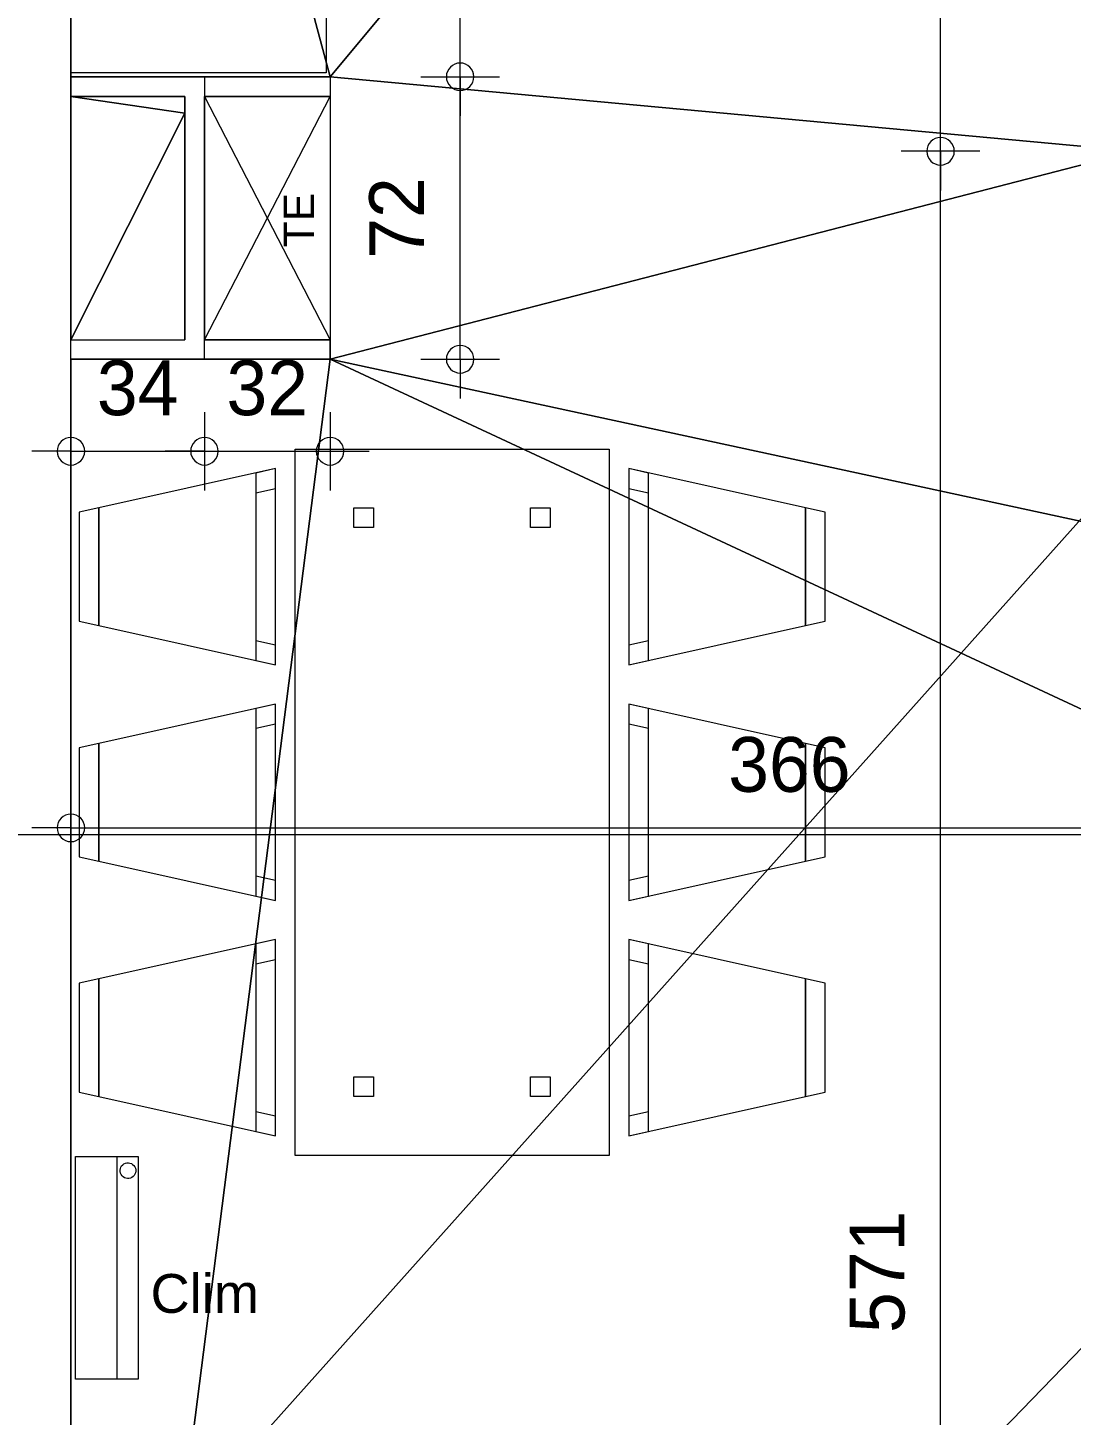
# Model space of a CAD drawing. Header units: metres. Extents: x 1.8 to 61.8, y -53.3 to -11.3.
# Drawn here: x 13.212 to 15.87, y -22.846 to -19.31 of the extents above; entities that cross this region are included whole.
import ezdxf
from ezdxf.enums import TextEntityAlignment as Align
from ezdxf.lldxf.tags import DXFTag

# ---------------------------------------------------------------- set-up
doc = ezdxf.new("R2010")
doc.units = ezdxf.units.M
doc.header["$MEASUREMENT"] = 0
for name, color, linetype in [('Calque commun', 7, 'Continuous'), ('Cotations', 7, 'Continuous'), ('Textes', 7, 'Continuous')]:
    doc.layers.add(name, color=color, linetype=linetype)
doc.styles.add('Arial14', font='arial.ttf', dxfattribs={"height": 0.098961})
doc.styles.add('Arial15', font='arial.ttf', dxfattribs={"height": 0.077313})
doc.styles.add('Century Gothic18', font='GOTHIC.TTF', dxfattribs={"height": 0.139636})
tags = doc.linetypes.add('DASHDOT2', pattern=[0.5, 0.25, -0.125, 0, -0.125]).pattern_tags.tags
tags[10:11] = [DXFTag(74, 4), DXFTag(75, 0), DXFTag(340, '0'), DXFTag(46, 1.0), DXFTag(50, 0.0), DXFTag(44, 0.0), DXFTag(45, 0.0)]
tags[8:9] = [DXFTag(74, 4), DXFTag(75, 0), DXFTag(340, '0'), DXFTag(46, 1.0), DXFTag(50, 0.0), DXFTag(44, 0.0), DXFTag(45, 0.0)]
tags[6:7] = [DXFTag(74, 4), DXFTag(75, 0), DXFTag(340, '0'), DXFTag(46, 1.0), DXFTag(50, 0.0), DXFTag(44, 0.0), DXFTag(45, 0.0)]
tags[4:5] = [DXFTag(74, 4), DXFTag(75, 0), DXFTag(340, '0'), DXFTag(46, 1.0), DXFTag(50, 0.0), DXFTag(44, 0.0), DXFTag(45, 0.0)]
tags = doc.linetypes.add('DOT2', pattern=[0.125, 0, -0.125]).pattern_tags.tags
tags[6:7] = [DXFTag(74, 4), DXFTag(75, 0), DXFTag(340, '0'), DXFTag(46, 1.0), DXFTag(50, 0.0), DXFTag(44, 0.0), DXFTag(45, 0.0)]
tags[4:5] = [DXFTag(74, 4), DXFTag(75, 0), DXFTag(340, '0'), DXFTag(46, 1.0), DXFTag(50, 0.0), DXFTag(44, 0.0), DXFTag(45, 0.0)]
tags = doc.linetypes.add('HIDDEN', pattern=[0.375, 0.25, -0.125]).pattern_tags.tags
tags[6:7] = [DXFTag(74, 4), DXFTag(75, 0), DXFTag(340, '0'), DXFTag(46, 1.0), DXFTag(50, 0.0), DXFTag(44, 0.0), DXFTag(45, 0.0)]
tags[4:5] = [DXFTag(74, 4), DXFTag(75, 0), DXFTag(340, '0'), DXFTag(46, 1.0), DXFTag(50, 0.0), DXFTag(44, 0.0), DXFTag(45, 0.0)]
tags = doc.linetypes.add('HIDDEN2', pattern=[0.1875, 0.125, -0.0625]).pattern_tags.tags
tags[6:7] = [DXFTag(74, 4), DXFTag(75, 0), DXFTag(340, '0'), DXFTag(46, 1.0), DXFTag(50, 0.0), DXFTag(44, 0.0), DXFTag(45, 0.0)]
tags[4:5] = [DXFTag(74, 4), DXFTag(75, 0), DXFTag(340, '0'), DXFTag(46, 1.0), DXFTag(50, 0.0), DXFTag(44, 0.0), DXFTag(45, 0.0)]

# ---------------------------------------------------------------- blocks, each defined once
blk = doc.blocks.new('Block51939')
at = {"layer": 'Calque commun', "color": 7, "linetype": 'Continuous', "lineweight": 9}
blk.add_line((13.3216, -25.3152), (13.3216, -16.9552), dxfattribs=at)
blk = doc.blocks.new('tbl&6c2')
at = {"layer": 'Calque commun', "color": 0, "linetype": 'ByBlock', "lineweight": -2}
for p, q in [((0.15, 1.3), (0.1611, 1.35)), ((0.15, 1.3), (0.1611, 1.35)), ((0.1611, 1.35), (0.4389, 1.35)), ((0.1611, 1.35), (0.4389, 1.35)), ((0.1611, 1.35), (0.1611, 1.35)), ((0.1611, 1.35), (0.1611, 1.35)), ((0.4389, 1.35), (0.45, 1.3)), ((0.4389, 1.35), (0.45, 1.3)), ((0.4389, 1.35), (0.4389, 1.35)), ((0.4389, 1.35), (0.4389, 1.35)), ((0.75, 1.3), (0.7611, 1.35)), ((0.75, 1.3), (0.7611, 1.35)), ((0.7611, 1.35), (1.0389, 1.35)), ((0.7611, 1.35), (1.0389, 1.35)), ((0.7611, 1.35), (0.7611, 1.35)), ((0.7611, 1.35), (0.7611, 1.35)), ((1.0389, 1.35), (1.05, 1.3)), ((1.0389, 1.35), (1.05, 1.3)), ((1.0389, 1.35), (1.0389, 1.35)), ((1.0389, 1.35), (1.0389, 1.35)), ((1.35, 1.3), (1.3611, 1.35)), ((1.35, 1.3), (1.3611, 1.35)), ((1.3611, 1.35), (1.6389, 1.35)), ((1.3611, 1.35), (1.6389, 1.35)), ((1.3611, 1.35), (1.3611, 1.35)), ((1.3611, 1.35), (1.3611, 1.35)), ((1.6389, 1.35), (1.65, 1.3)), ((1.6389, 1.35), (1.65, 1.3)), ((1.6389, 1.35), (1.6389, 1.35)), ((1.6389, 1.35), (1.6389, 1.35)), ((0.05, 0.85), (0.15, 1.3)), ((0.05, 0.85), (0.15, 1.3)), ((0.15, 1.3), (0.45, 1.3)), ((0.15, 1.3), (0.45, 1.3)), ((0.15, 1.3), (0.15, 1.3)), ((0.15, 1.3), (0.15, 1.3)), ((0.45, 1.3), (0.15, 1.3)), ((0.45, 1.3), (0.15, 1.3)), ((0.15, 1.3), (0.15, 1.3)), ((0.15, 1.3), (0.15, 1.3)), ((0.45, 1.3), (0.55, 0.85)), ((0.45, 1.3), (0.55, 0.85)), ((0.45, 1.3), (0.45, 1.3)), ((0.45, 1.3), (0.45, 1.3)), ((0.45, 1.3), (0.45, 1.3)), ((0.45, 1.3), (0.45, 1.3)), ((0.65, 0.85), (0.75, 1.3)), ((0.65, 0.85), (0.75, 1.3)), ((0.75, 1.3), (1.05, 1.3)), ((0.75, 1.3), (1.05, 1.3)), ((0.75, 1.3), (0.75, 1.3)), ((0.75, 1.3), (0.75, 1.3)), ((1.05, 1.3), (0.75, 1.3)), ((1.05, 1.3), (0.75, 1.3)), ((0.75, 1.3), (0.75, 1.3)), ((0.75, 1.3), (0.75, 1.3)), ((1.05, 1.3), (1.15, 0.85)), ((1.05, 1.3), (1.15, 0.85)), ((1.05, 1.3), (1.05, 1.3)), ((1.05, 1.3), (1.05, 1.3)), ((1.05, 1.3), (1.05, 1.3)), ((1.05, 1.3), (1.05, 1.3)), ((1.25, 0.85), (1.35, 1.3)), ((1.25, 0.85), (1.35, 1.3)), ((1.35, 1.3), (1.65, 1.3)), ((1.35, 1.3), (1.65, 1.3)), ((1.35, 1.3), (1.35, 1.3)), ((1.35, 1.3), (1.35, 1.3)), ((1.65, 1.3), (1.35, 1.3)), ((1.65, 1.3), (1.35, 1.3)), ((1.35, 1.3), (1.35, 1.3)), ((1.35, 1.3), (1.35, 1.3)), ((1.65, 1.3), (1.75, 0.85)), ((1.65, 1.3), (1.75, 0.85)), ((1.65, 1.3), (1.65, 1.3)), ((1.65, 1.3), (1.65, 1.3)), ((1.65, 1.3), (1.65, 1.3)), ((1.65, 1.3), (1.65, 1.3)), ((0.05, 0.85), (0.0611, 0.9)), ((0.05, 0.85), (0.0611, 0.9)), ((0.0611, 0.9), (0.5389, 0.9)), ((0.0611, 0.9), (0.5389, 0.9)), ((0.0611, 0.9), (0.0611, 0.9)), ((0.0611, 0.9), (0.0611, 0.9)), ((0.1012, 0.85), (0.1123, 0.9)), ((0.1012, 0.85), (0.1123, 0.9)), ((0.1123, 0.9), (0.4877, 0.9)), ((0.1123, 0.9), (0.4877, 0.9)), ((0.1123, 0.9), (0.1123, 0.9)), ((0.1123, 0.9), (0.1123, 0.9)), ((0.4877, 0.9), (0.4988, 0.85)), ((0.4877, 0.9), (0.4988, 0.85)), ((0.4877, 0.9), (0.4877, 0.9)), ((0.4877, 0.9), (0.4877, 0.9)), ((0.5389, 0.9), (0.55, 0.85)), ((0.5389, 0.9), (0.55, 0.85)), ((0.5389, 0.9), (0.5389, 0.9)), ((0.5389, 0.9), (0.5389, 0.9)), ((0.65, 0.85), (0.6611, 0.9)), ((0.65, 0.85), (0.6611, 0.9)), ((0.6611, 0.9), (1.1389, 0.9)), ((0.6611, 0.9), (1.1389, 0.9)), ((0.6611, 0.9), (0.6611, 0.9)), ((0.6611, 0.9), (0.6611, 0.9)), ((0.7012, 0.85), (0.7123, 0.9)), ((0.7012, 0.85), (0.7123, 0.9)), ((0.7123, 0.9), (1.0877, 0.9)), ((0.7123, 0.9), (1.0877, 0.9)), ((0.7123, 0.9), (0.7123, 0.9)), ((0.7123, 0.9), (0.7123, 0.9)), ((1.0877, 0.9), (1.0988, 0.85)), ((1.0877, 0.9), (1.0988, 0.85)), ((1.0877, 0.9), (1.0877, 0.9)), ((1.0877, 0.9), (1.0877, 0.9)), ((1.1389, 0.9), (1.15, 0.85)), ((1.1389, 0.9), (1.15, 0.85)), ((1.1389, 0.9), (1.1389, 0.9)), ((1.1389, 0.9), (1.1389, 0.9)), ((1.25, 0.85), (1.2611, 0.9)), ((1.25, 0.85), (1.2611, 0.9)), ((1.2611, 0.9), (1.7389, 0.9)), ((1.2611, 0.9), (1.7389, 0.9)), ((1.2611, 0.9), (1.2611, 0.9)), ((1.2611, 0.9), (1.2611, 0.9)), ((1.3012, 0.85), (1.3123, 0.9)), ((1.3012, 0.85), (1.3123, 0.9)), ((1.3123, 0.9), (1.6877, 0.9)), ((1.3123, 0.9), (1.6877, 0.9)), ((1.3123, 0.9), (1.3123, 0.9)), ((1.3123, 0.9), (1.3123, 0.9)), ((1.6877, 0.9), (1.6988, 0.85)), ((1.6877, 0.9), (1.6988, 0.85)), ((1.6877, 0.9), (1.6877, 0.9)), ((1.6877, 0.9), (1.6877, 0.9)), ((1.7389, 0.9), (1.75, 0.85)), ((1.7389, 0.9), (1.75, 0.85)), ((1.7389, 0.9), (1.7389, 0.9)), ((1.7389, 0.9), (1.7389, 0.9)), ((0.55, 0.85), (0.05, 0.85)), ((0.55, 0.85), (0.05, 0.85)), ((0.05, 0.85), (0.05, 0.85)), ((0.05, 0.85), (0.05, 0.85)), ((0.55, 0.85), (0.05, 0.85)), ((0.55, 0.85), (0.05, 0.85)), ((0.05, 0.85), (0.05, 0.85)), ((0.05, 0.85), (0.05, 0.85)), ((0.4988, 0.85), (0.1012, 0.85)), ((0.4988, 0.85), (0.1012, 0.85)), ((0.1012, 0.85), (0.1012, 0.85)), ((0.1012, 0.85), (0.1012, 0.85)), ((0.4988, 0.85), (0.4988, 0.85)), ((0.4988, 0.85), (0.4988, 0.85)), ((0.55, 0.85), (0.55, 0.85)), ((0.55, 0.85), (0.55, 0.85)), ((0.55, 0.85), (0.55, 0.85)), ((0.55, 0.85), (0.55, 0.85)), ((1.15, 0.85), (0.65, 0.85)), ((1.15, 0.85), (0.65, 0.85)), ((0.65, 0.85), (0.65, 0.85)), ((0.65, 0.85), (0.65, 0.85)), ((1.15, 0.85), (0.65, 0.85)), ((1.15, 0.85), (0.65, 0.85)), ((0.65, 0.85), (0.65, 0.85)), ((0.65, 0.85), (0.65, 0.85)), ((1.0988, 0.85), (0.7012, 0.85)), ((1.0988, 0.85), (0.7012, 0.85)), ((0.7012, 0.85), (0.7012, 0.85)), ((0.7012, 0.85), (0.7012, 0.85)), ((1.0988, 0.85), (1.0988, 0.85)), ((1.0988, 0.85), (1.0988, 0.85)), ((1.15, 0.85), (1.15, 0.85)), ((1.15, 0.85), (1.15, 0.85)), ((1.15, 0.85), (1.15, 0.85)), ((1.15, 0.85), (1.15, 0.85)), ((1.75, 0.85), (1.25, 0.85)), ((1.75, 0.85), (1.25, 0.85)), ((1.25, 0.85), (1.25, 0.85)), ((1.25, 0.85), (1.25, 0.85)), ((1.75, 0.85), (1.25, 0.85)), ((1.75, 0.85), (1.25, 0.85)), ((1.25, 0.85), (1.25, 0.85)), ((1.25, 0.85), (1.25, 0.85)), ((1.6988, 0.85), (1.3012, 0.85)), ((1.6988, 0.85), (1.3012, 0.85)), ((1.3012, 0.85), (1.3012, 0.85)), ((1.3012, 0.85), (1.3012, 0.85)), ((1.6988, 0.85), (1.6988, 0.85)), ((1.6988, 0.85), (1.6988, 0.85)), ((1.75, 0.85), (1.75, 0.85)), ((1.75, 0.85), (1.75, 0.85)), ((1.75, 0.85), (1.75, 0.85)), ((1.75, 0.85), (1.75, 0.85)), ((1.8, 0.8), (0, 0.8)), ((0, 0.8), (0, 0)), ((1.8, 0.8), (0, 0.8)), ((0, 0.8), (0, 0)), ((0, 0.8), (0, 0.8)), ((0, 0.8), (0, 0.8)), ((1.8, 0), (1.8, 0.8)), ((1.8, 0), (1.8, 0.8)), ((1.8, 0.8), (1.8, 0.8)), ((1.8, 0.8), (1.8, 0.8)), ((0.2, 0.65), (0.15, 0.65)), ((0.15, 0.65), (0.15, 0.6)), ((0.2, 0.65), (0.15, 0.65)), ((0.15, 0.65), (0.15, 0.6)), ((0.15, 0.65), (0.15, 0.65)), ((0.15, 0.65), (0.15, 0.65)), ((0.2, 0.6), (0.2, 0.65)), ((0.2, 0.6), (0.2, 0.65)), ((0.2, 0.65), (0.2, 0.65)), ((0.2, 0.65), (0.2, 0.65)), ((1.65, 0.65), (1.6, 0.65)), ((1.6, 0.65), (1.6, 0.6)), ((1.65, 0.65), (1.6, 0.65)), ((1.6, 0.65), (1.6, 0.6)), ((1.6, 0.65), (1.6, 0.65)), ((1.6, 0.65), (1.6, 0.65)), ((1.65, 0.6), (1.65, 0.65)), ((1.65, 0.6), (1.65, 0.65)), ((1.65, 0.65), (1.65, 0.65)), ((1.65, 0.65), (1.65, 0.65)), ((0.15, 0.6), (0.2, 0.6)), ((0.15, 0.6), (0.2, 0.6)), ((0.15, 0.6), (0.15, 0.6)), ((0.15, 0.6), (0.15, 0.6)), ((0.2, 0.6), (0.2, 0.6)), ((0.2, 0.6), (0.2, 0.6)), ((1.6, 0.6), (1.65, 0.6)), ((1.6, 0.6), (1.65, 0.6)), ((1.6, 0.6), (1.6, 0.6)), ((1.6, 0.6), (1.6, 0.6)), ((1.65, 0.6), (1.65, 0.6)), ((1.65, 0.6), (1.65, 0.6)), ((0.2, 0.2), (0.15, 0.2)), ((0.15, 0.2), (0.15, 0.15)), ((0.2, 0.2), (0.15, 0.2)), ((0.15, 0.2), (0.15, 0.15)), ((0.15, 0.2), (0.15, 0.2)), ((0.15, 0.2), (0.15, 0.2)), ((0.2, 0.15), (0.2, 0.2)), ((0.2, 0.15), (0.2, 0.2)), ((0.2, 0.2), (0.2, 0.2)), ((0.2, 0.2), (0.2, 0.2)), ((1.65, 0.2), (1.6, 0.2)), ((1.6, 0.2), (1.6, 0.15)), ((1.65, 0.2), (1.6, 0.2)), ((1.6, 0.2), (1.6, 0.15)), ((1.6, 0.2), (1.6, 0.2)), ((1.6, 0.2), (1.6, 0.2)), ((1.65, 0.15), (1.65, 0.2)), ((1.65, 0.15), (1.65, 0.2)), ((1.65, 0.2), (1.65, 0.2)), ((1.65, 0.2), (1.65, 0.2)), ((0.15, 0.15), (0.2, 0.15)), ((0.15, 0.15), (0.2, 0.15)), ((0.15, 0.15), (0.15, 0.15)), ((0.15, 0.15), (0.15, 0.15)), ((0.2, 0.15), (0.2, 0.15)), ((0.2, 0.15), (0.2, 0.15)), ((1.6, 0.15), (1.65, 0.15)), ((1.6, 0.15), (1.65, 0.15)), ((1.6, 0.15), (1.6, 0.15)), ((1.6, 0.15), (1.6, 0.15)), ((1.65, 0.15), (1.65, 0.15)), ((1.65, 0.15), (1.65, 0.15)), ((0, 0), (1.8, 0)), ((0, 0), (1.8, 0)), ((0, 0), (0, 0)), ((0, 0), (0, 0)), ((1.8, 0), (1.8, 0)), ((1.8, 0), (1.8, 0)), ((0.15, -0.5), (0.05, -0.05)), ((0.05, -0.05), (0.55, -0.05)), ((0.15, -0.5), (0.05, -0.05)), ((0.05, -0.05), (0.55, -0.05)), ((0.05, -0.05), (0.05, -0.05)), ((0.05, -0.05), (0.05, -0.05)), ((0.0611, -0.1), (0.05, -0.05)), ((0.05, -0.05), (0.55, -0.05)), ((0.0611, -0.1), (0.05, -0.05)), ((0.05, -0.05), (0.55, -0.05)), ((0.05, -0.05), (0.05, -0.05)), ((0.05, -0.05), (0.05, -0.05)), ((0.1123, -0.1), (0.1012, -0.05)), ((0.1012, -0.05), (0.4988, -0.05)), ((0.1123, -0.1), (0.1012, -0.05)), ((0.1012, -0.05), (0.4988, -0.05)), ((0.1012, -0.05), (0.1012, -0.05)), ((0.1012, -0.05), (0.1012, -0.05)), ((0.55, -0.05), (0.45, -0.5)), ((0.55, -0.05), (0.45, -0.5)), ((0.4988, -0.05), (0.4877, -0.1)), ((0.4988, -0.05), (0.4877, -0.1)), ((0.4988, -0.05), (0.4988, -0.05)), ((0.4988, -0.05), (0.4988, -0.05)), ((0.55, -0.05), (0.5389, -0.1)), ((0.55, -0.05), (0.5389, -0.1)), ((0.55, -0.05), (0.55, -0.05)), ((0.55, -0.05), (0.55, -0.05)), ((0.55, -0.05), (0.55, -0.05)), ((0.55, -0.05), (0.55, -0.05)), ((0.75, -0.5), (0.65, -0.05)), ((0.65, -0.05), (1.15, -0.05)), ((0.75, -0.5), (0.65, -0.05)), ((0.65, -0.05), (1.15, -0.05)), ((0.65, -0.05), (0.65, -0.05)), ((0.65, -0.05), (0.65, -0.05)), ((0.6611, -0.1), (0.65, -0.05)), ((0.65, -0.05), (1.15, -0.05)), ((0.6611, -0.1), (0.65, -0.05)), ((0.65, -0.05), (1.15, -0.05)), ((0.65, -0.05), (0.65, -0.05)), ((0.65, -0.05), (0.65, -0.05)), ((0.7123, -0.1), (0.7012, -0.05)), ((0.7012, -0.05), (1.0988, -0.05)), ((0.7123, -0.1), (0.7012, -0.05)), ((0.7012, -0.05), (1.0988, -0.05)), ((0.7012, -0.05), (0.7012, -0.05)), ((0.7012, -0.05), (0.7012, -0.05)), ((1.15, -0.05), (1.05, -0.5)), ((1.15, -0.05), (1.05, -0.5)), ((1.0988, -0.05), (1.0877, -0.1)), ((1.0988, -0.05), (1.0877, -0.1)), ((1.0988, -0.05), (1.0988, -0.05)), ((1.0988, -0.05), (1.0988, -0.05)), ((1.15, -0.05), (1.1389, -0.1)), ((1.15, -0.05), (1.1389, -0.1)), ((1.15, -0.05), (1.15, -0.05)), ((1.15, -0.05), (1.15, -0.05)), ((1.15, -0.05), (1.15, -0.05)), ((1.15, -0.05), (1.15, -0.05)), ((1.35, -0.5), (1.25, -0.05)), ((1.25, -0.05), (1.75, -0.05)), ((1.35, -0.5), (1.25, -0.05)), ((1.25, -0.05), (1.75, -0.05)), ((1.25, -0.05), (1.25, -0.05)), ((1.25, -0.05), (1.25, -0.05)), ((1.2611, -0.1), (1.25, -0.05)), ((1.25, -0.05), (1.75, -0.05)), ((1.2611, -0.1), (1.25, -0.05)), ((1.25, -0.05), (1.75, -0.05)), ((1.25, -0.05), (1.25, -0.05)), ((1.25, -0.05), (1.25, -0.05)), ((1.3123, -0.1), (1.3012, -0.05)), ((1.3012, -0.05), (1.6988, -0.05)), ((1.3123, -0.1), (1.3012, -0.05)), ((1.3012, -0.05), (1.6988, -0.05)), ((1.3012, -0.05), (1.3012, -0.05)), ((1.3012, -0.05), (1.3012, -0.05)), ((1.75, -0.05), (1.65, -0.5)), ((1.75, -0.05), (1.65, -0.5)), ((1.6988, -0.05), (1.6877, -0.1)), ((1.6988, -0.05), (1.6877, -0.1)), ((1.6988, -0.05), (1.6988, -0.05)), ((1.6988, -0.05), (1.6988, -0.05)), ((1.75, -0.05), (1.7389, -0.1)), ((1.75, -0.05), (1.7389, -0.1)), ((1.75, -0.05), (1.75, -0.05)), ((1.75, -0.05), (1.75, -0.05)), ((1.75, -0.05), (1.75, -0.05)), ((1.75, -0.05), (1.75, -0.05)), ((0.5389, -0.1), (0.0611, -0.1)), ((0.5389, -0.1), (0.0611, -0.1)), ((0.0611, -0.1), (0.0611, -0.1)), ((0.0611, -0.1), (0.0611, -0.1)), ((0.4877, -0.1), (0.1123, -0.1)), ((0.4877, -0.1), (0.1123, -0.1)), ((0.1123, -0.1), (0.1123, -0.1)), ((0.1123, -0.1), (0.1123, -0.1)), ((0.4877, -0.1), (0.4877, -0.1)), ((0.4877, -0.1), (0.4877, -0.1)), ((0.5389, -0.1), (0.5389, -0.1)), ((0.5389, -0.1), (0.5389, -0.1)), ((1.1389, -0.1), (0.6611, -0.1)), ((1.1389, -0.1), (0.6611, -0.1)), ((0.6611, -0.1), (0.6611, -0.1)), ((0.6611, -0.1), (0.6611, -0.1)), ((1.0877, -0.1), (0.7123, -0.1)), ((1.0877, -0.1), (0.7123, -0.1)), ((0.7123, -0.1), (0.7123, -0.1)), ((0.7123, -0.1), (0.7123, -0.1)), ((1.0877, -0.1), (1.0877, -0.1)), ((1.0877, -0.1), (1.0877, -0.1)), ((1.1389, -0.1), (1.1389, -0.1)), ((1.1389, -0.1), (1.1389, -0.1)), ((1.7389, -0.1), (1.2611, -0.1)), ((1.7389, -0.1), (1.2611, -0.1)), ((1.2611, -0.1), (1.2611, -0.1)), ((1.2611, -0.1), (1.2611, -0.1)), ((1.6877, -0.1), (1.3123, -0.1)), ((1.6877, -0.1), (1.3123, -0.1)), ((1.3123, -0.1), (1.3123, -0.1)), ((1.3123, -0.1), (1.3123, -0.1)), ((1.6877, -0.1), (1.6877, -0.1)), ((1.6877, -0.1), (1.6877, -0.1)), ((1.7389, -0.1), (1.7389, -0.1)), ((1.7389, -0.1), (1.7389, -0.1)), ((0.45, -0.5), (0.15, -0.5)), ((0.45, -0.5), (0.15, -0.5)), ((0.15, -0.5), (0.15, -0.5)), ((0.15, -0.5), (0.15, -0.5)), ((0.1611, -0.55), (0.15, -0.5)), ((0.15, -0.5), (0.45, -0.5)), ((0.1611, -0.55), (0.15, -0.5)), ((0.15, -0.5), (0.45, -0.5)), ((0.15, -0.5), (0.15, -0.5)), ((0.15, -0.5), (0.15, -0.5)), ((0.45, -0.5), (0.4389, -0.55)), ((0.45, -0.5), (0.4389, -0.55)), ((0.45, -0.5), (0.45, -0.5)), ((0.45, -0.5), (0.45, -0.5)), ((0.45, -0.5), (0.45, -0.5)), ((0.45, -0.5), (0.45, -0.5)), ((1.05, -0.5), (0.75, -0.5)), ((1.05, -0.5), (0.75, -0.5)), ((0.75, -0.5), (0.75, -0.5)), ((0.75, -0.5), (0.75, -0.5)), ((0.7611, -0.55), (0.75, -0.5)), ((0.75, -0.5), (1.05, -0.5)), ((0.7611, -0.55), (0.75, -0.5)), ((0.75, -0.5), (1.05, -0.5)), ((0.75, -0.5), (0.75, -0.5)), ((0.75, -0.5), (0.75, -0.5)), ((1.05, -0.5), (1.0389, -0.55)), ((1.05, -0.5), (1.0389, -0.55)), ((1.05, -0.5), (1.05, -0.5)), ((1.05, -0.5), (1.05, -0.5)), ((1.05, -0.5), (1.05, -0.5)), ((1.05, -0.5), (1.05, -0.5)), ((1.65, -0.5), (1.35, -0.5)), ((1.65, -0.5), (1.35, -0.5)), ((1.35, -0.5), (1.35, -0.5)), ((1.35, -0.5), (1.35, -0.5)), ((1.3611, -0.55), (1.35, -0.5)), ((1.35, -0.5), (1.65, -0.5)), ((1.3611, -0.55), (1.35, -0.5)), ((1.35, -0.5), (1.65, -0.5)), ((1.35, -0.5), (1.35, -0.5)), ((1.35, -0.5), (1.35, -0.5)), ((1.65, -0.5), (1.6389, -0.55)), ((1.65, -0.5), (1.6389, -0.55)), ((1.65, -0.5), (1.65, -0.5)), ((1.65, -0.5), (1.65, -0.5)), ((1.65, -0.5), (1.65, -0.5)), ((1.65, -0.5), (1.65, -0.5)), ((0.4389, -0.55), (0.1611, -0.55)), ((0.4389, -0.55), (0.1611, -0.55)), ((0.1611, -0.55), (0.1611, -0.55)), ((0.1611, -0.55), (0.1611, -0.55)), ((0.4389, -0.55), (0.4389, -0.55)), ((0.4389, -0.55), (0.4389, -0.55)), ((1.0389, -0.55), (0.7611, -0.55)), ((1.0389, -0.55), (0.7611, -0.55)), ((0.7611, -0.55), (0.7611, -0.55)), ((0.7611, -0.55), (0.7611, -0.55)), ((1.0389, -0.55), (1.0389, -0.55)), ((1.0389, -0.55), (1.0389, -0.55)), ((1.6389, -0.55), (1.3611, -0.55)), ((1.6389, -0.55), (1.3611, -0.55)), ((1.3611, -0.55), (1.3611, -0.55)), ((1.3611, -0.55), (1.3611, -0.55)), ((1.6389, -0.55), (1.6389, -0.55)), ((1.6389, -0.55), (1.6389, -0.55))]:
    blk.add_line(p, q, dxfattribs=at)
blk = doc.blocks.new('xmodule1pcent26')
at = {"layer": 'Calque commun', "color": 5, "linetype": 'Continuous', "lineweight": 9}
blk.add_arc((0, 0), 0.5, 0, 359.9994, dxfattribs=at)
blk = doc.blocks.new('DimLine55670')
at = {"layer": 'Calque commun', "color": 5, "linetype": 'Continuous', "lineweight": 9}
for p, q in [((15.5367, -20.4766), (15.5367, -20.3766)), ((15.6367, -20.4766), (15.4367, -20.4766)), ((15.5367, -26.1866), (15.5367, -20.4766))]:
    blk.add_line(p, q, dxfattribs=at)
at = {"layer": 'Calque commun', "color": 5, "linetype": 'Continuous', "lineweight": 9, "xscale": 0.07000000029802322, "yscale": 0.07000000029802322, "zscale": 0.07000000029802322, "rotation": 90}
blk.add_blockref('xmodule1pcent26', (15.5367, -20.4766), dxfattribs=at)
at = {"layer": 'Calque commun', "color": 5, "linetype": 'Continuous', "lineweight": 9, "style": 'Century Gothic18'}
blk.add_text('571', height=0.13964, rotation=90, dxfattribs=at).set_placement((15.4867, -23.3316), align=Align.BOTTOM_CENTER)
blk = doc.blocks.new('xmodule1pcent27')
at = {"layer": 'Calque commun', "color": 5, "linetype": 'Continuous', "lineweight": 9}
blk.add_arc((0, 0), 0.5, 0, 359.9994, dxfattribs=at)
blk = doc.blocks.new('xmodule1pcent28')
at = {"layer": 'Calque commun', "color": 5, "linetype": 'Continuous', "lineweight": 9}
blk.add_arc((0, 0), 0.5, 0, 359.9994, dxfattribs=at)
blk = doc.blocks.new('DimLine55678')
at = {"layer": 'Calque commun', "color": 5, "linetype": 'Continuous', "lineweight": 9}
for p, q in [((15.5367, -17.8266), (15.5367, -17.7266)), ((15.6367, -17.8266), (15.4367, -17.8266)), ((15.5367, -20.4766), (15.5367, -17.8266)), ((15.6367, -20.4766), (15.4367, -20.4766)), ((15.5367, -20.4766), (15.5367, -20.5766))]:
    blk.add_line(p, q, dxfattribs=at)
at = {"layer": 'Calque commun', "color": 5, "linetype": 'Continuous', "lineweight": 9, "xscale": 0.07000000029802322, "yscale": 0.07000000029802322, "zscale": 0.07000000029802322, "rotation": 90}
for name, p in [('xmodule1pcent28', (15.5367, -17.8266)), ('xmodule1pcent27', (15.5367, -20.4766))]:
    blk.add_blockref(name, p, dxfattribs=at)
at = {"layer": 'Calque commun', "color": 5, "linetype": 'Continuous', "lineweight": 9, "style": 'Century Gothic18'}
blk.add_text('265', height=0.13964, rotation=90, dxfattribs=at).set_placement((15.4867, -19.1516), align=Align.BOTTOM_CENTER)
blk = doc.blocks.new('xmodule1pcent29')
at = {"layer": 'Calque commun', "color": 5, "linetype": 'Continuous', "lineweight": 9}
blk.add_arc((0, 0), 0.5, 0, 359.9994, dxfattribs=at)
blk = doc.blocks.new('xmodule1pcent30')
at = {"layer": 'Calque commun', "color": 5, "linetype": 'Continuous', "lineweight": 9}
blk.add_arc((0, 0), 0.5, 0, 359.9994, dxfattribs=at)
blk = doc.blocks.new('DimLine55686')
at = {"layer": 'Calque commun', "color": 5, "linetype": 'Continuous', "lineweight": 9}
for p, q in [((14.3129, -20.2866), (14.3129, -20.1866)), ((14.2129, -20.2866), (14.4129, -20.2866)), ((14.3129, -21.0066), (14.3129, -20.2866)), ((14.2129, -21.0066), (14.4129, -21.0066)), ((14.3129, -21.0066), (14.3129, -21.1066))]:
    blk.add_line(p, q, dxfattribs=at)
at = {"layer": 'Calque commun', "color": 5, "linetype": 'Continuous', "lineweight": 9, "xscale": 0.07000000029802322, "yscale": 0.07000000029802322, "zscale": 0.07000000029802322, "rotation": 90}
for name, p in [('xmodule1pcent30', (14.3129, -20.2866)), ('xmodule1pcent29', (14.3129, -21.0066))]:
    blk.add_blockref(name, p, dxfattribs=at)
at = {"layer": 'Calque commun', "color": 5, "linetype": 'Continuous', "lineweight": 9, "style": 'Century Gothic18'}
blk.add_text('72', height=0.13964, rotation=90, dxfattribs=at).set_placement((14.2629, -20.6466), align=Align.BOTTOM_CENTER)
blk = doc.blocks.new('xmodule1pcent31')
at = {"layer": 'Calque commun', "color": 5, "linetype": 'Continuous', "lineweight": 9}
blk.add_arc((0, 0), 0.5, 0, 359.9994, dxfattribs=at)
blk = doc.blocks.new('xmodule1pcent32')
at = {"layer": 'Calque commun', "color": 5, "linetype": 'Continuous', "lineweight": 9}
blk.add_arc((0, 0), 0.5, 0, 359.9994, dxfattribs=at)
blk = doc.blocks.new('DimLine55694')
at = {"layer": 'Calque commun', "color": 5, "linetype": 'Continuous', "lineweight": 9}
for p, q in [((14.3129, -17.8266), (14.3129, -17.7266)), ((14.2129, -17.8266), (14.4129, -17.8266)), ((14.3129, -20.2866), (14.3129, -17.8266)), ((14.2129, -20.2866), (14.4129, -20.2866)), ((14.3129, -20.2866), (14.3129, -20.3866))]:
    blk.add_line(p, q, dxfattribs=at)
at = {"layer": 'Calque commun', "color": 5, "linetype": 'Continuous', "lineweight": 9, "xscale": 0.07000000029802322, "yscale": 0.07000000029802322, "zscale": 0.07000000029802322, "rotation": 90}
for name, p in [('xmodule1pcent32', (14.3129, -17.8266)), ('xmodule1pcent31', (14.3129, -20.2866))]:
    blk.add_blockref(name, p, dxfattribs=at)
at = {"layer": 'Calque commun', "color": 5, "linetype": 'Continuous', "lineweight": 9, "style": 'Century Gothic18'}
blk.add_text('246', height=0.13964, rotation=90, dxfattribs=at).set_placement((14.2629, -19.0566), align=Align.BOTTOM_CENTER)
blk = doc.blocks.new('xmodule1pcent33')
at = {"layer": 'Calque commun', "color": 5, "linetype": 'Continuous', "lineweight": 9}
blk.add_arc((0, 0), 0.5, 0, 359.9994, dxfattribs=at)
blk = doc.blocks.new('xmodule1pcent34')
at = {"layer": 'Calque commun', "color": 5, "linetype": 'Continuous', "lineweight": 9}
blk.add_arc((0, 0), 0.5, 0, 359.9994, dxfattribs=at)
blk = doc.blocks.new('DimLine55713')
at = {"layer": 'Calque commun', "color": 5, "linetype": 'Continuous', "lineweight": 9}
for p, q in [((13.3216, -21.1409), (13.3216, -21.3409)), ((13.6616, -21.1409), (13.6616, -21.3409)), ((13.3216, -21.2409), (13.2215, -21.2409)), ((13.3216, -21.2409), (13.6616, -21.2409)), ((13.6616, -21.2409), (13.7616, -21.2409))]:
    blk.add_line(p, q, dxfattribs=at)
at = {"layer": 'Calque commun', "color": 5, "linetype": 'Continuous', "lineweight": 9, "xscale": 0.07000000029802322, "yscale": 0.07000000029802322, "zscale": 0.07000000029802322}
for name, p in [('xmodule1pcent33', (13.3216, -21.2409)), ('xmodule1pcent34', (13.6616, -21.2409))]:
    blk.add_blockref(name, p, dxfattribs=at)
at = {"layer": 'Calque commun', "color": 5, "linetype": 'Continuous', "lineweight": 9, "style": 'Century Gothic18'}
blk.add_text('34', height=0.13964, dxfattribs=at).set_placement((13.4916, -21.1909), align=Align.BOTTOM_CENTER)
blk = doc.blocks.new('xmodule1pcent35')
at = {"layer": 'Calque commun', "color": 5, "linetype": 'Continuous', "lineweight": 9}
blk.add_arc((0, 0), 0.5, 0, 359.9994, dxfattribs=at)
blk = doc.blocks.new('xmodule1pcent36')
at = {"layer": 'Calque commun', "color": 5, "linetype": 'Continuous', "lineweight": 9}
blk.add_arc((0, 0), 0.5, 0, 359.9994, dxfattribs=at)
blk = doc.blocks.new('DimLine55721')
at = {"layer": 'Calque commun', "color": 5, "linetype": 'Continuous', "lineweight": 9}
for p, q in [((13.6616, -21.1409), (13.6616, -21.3409)), ((13.9816, -21.1409), (13.9816, -21.3409)), ((13.6616, -21.2409), (13.5616, -21.2409)), ((13.6616, -21.2409), (13.9816, -21.2409)), ((13.9816, -21.2409), (14.0816, -21.2409))]:
    blk.add_line(p, q, dxfattribs=at)
at = {"layer": 'Calque commun', "color": 5, "linetype": 'Continuous', "lineweight": 9, "xscale": 0.07000000029802322, "yscale": 0.07000000029802322, "zscale": 0.07000000029802322}
for name, p in [('xmodule1pcent35', (13.6616, -21.2409)), ('xmodule1pcent36', (13.9816, -21.2409))]:
    blk.add_blockref(name, p, dxfattribs=at)
at = {"layer": 'Calque commun', "color": 5, "linetype": 'Continuous', "lineweight": 9, "style": 'Century Gothic18'}
blk.add_text('32', height=0.13964, dxfattribs=at).set_placement((13.8216, -21.1909), align=Align.BOTTOM_CENTER)
blk = doc.blocks.new('xmodule1pcent53')
at = {"layer": 'Calque commun', "color": 5, "linetype": 'Continuous', "lineweight": 9}
blk.add_arc((0, 0), 0.5, 0, 359.9994, dxfattribs=at)
blk = doc.blocks.new('xmodule1pcent54')
at = {"layer": 'Calque commun', "color": 5, "linetype": 'Continuous', "lineweight": 9}
blk.add_arc((0, 0), 0.5, 0, 359.9994, dxfattribs=at)
blk = doc.blocks.new('DimLine56341')
at = {"layer": 'Calque commun', "color": 5, "linetype": 'Continuous', "lineweight": 9}
for p, q in [((13.3216, -22.1005), (13.3216, -22.3005)), ((16.9816, -22.3005), (16.9816, -22.1005)), ((13.3216, -22.2005), (13.2216, -22.2005)), ((13.3216, -22.2005), (16.9816, -22.2005)), ((16.9816, -22.2005), (17.0816, -22.2005))]:
    blk.add_line(p, q, dxfattribs=at)
at = {"layer": 'Calque commun', "color": 5, "linetype": 'Continuous', "lineweight": 9, "xscale": 0.07000000029802322, "yscale": 0.07000000029802322, "zscale": 0.07000000029802322}
for name, p in [('xmodule1pcent53', (13.3216, -22.2005)), ('xmodule1pcent54', (16.9816, -22.2005))]:
    blk.add_blockref(name, p, dxfattribs=at)
at = {"layer": 'Calque commun', "color": 5, "linetype": 'Continuous', "lineweight": 9, "style": 'Century Gothic18'}
blk.add_text('366', height=0.13964, dxfattribs=at).set_placement((15.1516, -22.1505), align=Align.BOTTOM_CENTER)
blk = doc.blocks.new('60x65')
at = {"layer": 'Calque commun', "color": 7, "linetype": 'HIDDEN', "lineweight": 9}
mesh = blk.add_polyface(dxfattribs=at)
corners = [(0, 0.6), (0.65, 0.6), (0.65, 0), (0, 0)]
mesh.append_faces([[corners[k] for k in face] for face in [(0, 1, 2, 3)]], dxfattribs={"color": 7})
blk = doc.blocks.new('clim-int2')
at = {"layer": 'Calque commun', "color": 0, "linetype": 'ByBlock', "lineweight": 9}
for p, q in [((0.5671, 0.16), (0, 0.16)), ((0, 0.16), (0, 0)), ((0.5671, 0), (0.5671, 0.16)), ((0, 0.106), (0.5671, 0.106)), ((0, 0), (0.5671, 0))]:
    blk.add_line(p, q, dxfattribs=at)
blk.add_arc((0.531, 0.1338), 0.02, 330, 329.9994, dxfattribs=at)
blk = doc.blocks.new('te 62x32')
at = {"layer": 'Calque commun', "color": 1, "linetype": 'Continuous', "lineweight": 18}
for p, q in [((0, 0.32), (0.62, 0)), ((0.62, 0.32), (0, 0))]:
    blk.add_line(p, q, dxfattribs=at)
at = {"layer": 'Textes', "color": 5, "linetype": 'ByBlock', "lineweight": -2, "style": 'Arial15'}
blk.add_text('TE', height=0.07731, dxfattribs=at).set_placement((0.2358, 0.0178), align=Align.BOTTOM_LEFT)
at = {"layer": 'Calque commun', "color": 1, "linetype": 'Continuous', "lineweight": 18}
mesh = blk.add_polyface(dxfattribs=at)
corners = [(0, 0.32), (0.62, 0.32), (0.62, 0), (0, 0)]
mesh.append_faces([[corners[k] for k in face] for face in [(0, 1, 2, 3)]], dxfattribs={"color": 1})
blk = doc.blocks.new('xmodule1pcent67')
at = {"layer": 'Calque commun', "color": 15, "linetype": 'Continuous', "lineweight": 18}
for p, q in [((13.6616, -20.2866), (13.3216, -20.2866)), ((13.3216, -20.2866), (13.3216, -20.3366)), ((13.9816, -20.2866), (13.6616, -20.2866)), ((13.6616, -20.2866), (13.6616, -20.3366)), ((13.9816, -20.2866), (13.9816, -20.3366)), ((13.3216, -20.3366), (13.6116, -20.3366)), ((13.6116, -20.3366), (13.6116, -20.9566)), ((13.9816, -20.3366), (13.6616, -20.3366)), ((13.6616, -20.3366), (13.6616, -20.9566)), ((13.3216, -21.0066), (13.3216, -20.9566)), ((13.3216, -20.9566), (13.6116, -20.9566)), ((13.6616, -20.9566), (13.9816, -20.9566)), ((13.6616, -21.0066), (13.6616, -20.9566)), ((13.9816, -21.0066), (13.9816, -20.9566)), ((13.3216, -21.0066), (13.6616, -21.0066)), ((13.6616, -21.0066), (13.9816, -21.0066))]:
    blk.add_line(p, q, dxfattribs=at)
at = {"layer": 'Calque commun', "color": 5, "linetype": 'Continuous', "lineweight": 9}
for name in ['DimLine55694', 'DimLine55678', 'DimLine55686', 'DimLine55670', 'DimLine55713', 'DimLine55721', 'DimLine56341']:
    blk.add_blockref(name, (0, 0), dxfattribs=at)
at = {"layer": 'Calque commun', "color": 0, "linetype": 'ByBlock', "lineweight": -2}
blk.add_blockref('60x65', (13.3216, -20.2768), dxfattribs=at)
at = {"layer": 'Calque commun', "color": 0, "linetype": 'ByBlock', "lineweight": -2, "rotation": 90}
blk.add_blockref('te 62x32', (13.9816, -20.9566), dxfattribs=at)
at = {"layer": 'Calque commun', "color": 8, "linetype": 'DOT2', "lineweight": 9, "extrusion": (0, 0, -1), "rotation": 89.99999999999999}
blk.add_blockref('tbl&6c2', (-13.8924, -23.0352), dxfattribs=at)
at = {"layer": 'Calque commun', "color": 7, "linetype": 'HIDDEN2', "lineweight": -2, "extrusion": (0, 0, -1), "rotation": 90.00000000000001}
blk.add_blockref('clim-int2', (-13.3329, -23.6049), dxfattribs=at)
at = {"layer": 'Textes', "color": 5, "linetype": 'ByBlock', "lineweight": -2, "style": 'Arial14'}
blk.add_text('Clim', height=0.09896, dxfattribs=at).set_placement((13.8007, -23.4659), align=Align.BOTTOM_RIGHT)
at = {"layer": 'Calque commun', "color": 9, "linetype": 'Continuous', "lineweight": 18}
mesh = blk.add_polyface(dxfattribs=at)
corners = [(13.3216, -17.8268), (13.3216, -20.2866), (13.9816, -20.2866), (13.3216, -26.1866), (16.9815, -22.4041), (13.9816, -21.0066), (16.0315, -20.4766), (16.9815, -21.654), (17.0395, -21.5019), (13.3216, -21.0066), (18.2659, -20.4766), (17.262, -21.3766), (18.2659, -21.3766), (17.1586, -21.4553), (19.2815, -26.1866), (19.2815, -22.4041), (16.0315, -17.8266), (17.262, -21.4566)]
mesh.append_faces([[corners[k] for k in face] for face in [(3, 5, 9), (10, 11, 12)]], dxfattribs={"vtx0": -1, "color": 9})
mesh.append_faces([[corners[k] for k in face] for face in [(13, 11, 8), (0, 2, 16)]], dxfattribs={"vtx0": -1, "vtx1": -1, "color": 9})
mesh.append_faces([[corners[k] for k in face] for face in [(3, 4, 5), (6, 5, 7), (6, 8, 11)]], dxfattribs={"vtx0": -1, "vtx1": -1, "vtx2": -1, "color": 9})
mesh.append_faces([[corners[k] for k in face] for face in [(6, 7, 8), (6, 2, 5)]], dxfattribs={"vtx0": -1, "vtx2": -1, "color": 9})
mesh.append_faces([[corners[k] for k in face] for face in [(15, 4, 14)]], dxfattribs={"vtx1": -1, "color": 9})
mesh.append_faces([[corners[k] for k in face] for face in [(3, 14, 4), (10, 6, 11), (4, 7, 5), (6, 16, 2)]], dxfattribs={"vtx1": -1, "vtx2": -1, "color": 9})
mesh.append_faces([[corners[k] for k in face] for face in [(0, 1, 2), (13, 17, 11)]], dxfattribs={"vtx2": -1, "color": 9})
at = {"layer": 'Calque commun', "color": 9, "linetype": 'HIDDEN', "lineweight": 18}
mesh = blk.add_polyface(dxfattribs=at)
corners = [(13.3216, -20.3366), (13.6116, -20.379), (13.6116, -20.3366), (13.3216, -20.9566), (13.6116, -20.9566)]
mesh.append_faces([[corners[k] for k in face] for face in [(0, 1, 2)]], dxfattribs={"vtx0": -1, "color": 9})
mesh.append_faces([[corners[k] for k in face] for face in [(0, 3, 1)]], dxfattribs={"vtx1": -1, "vtx2": -1, "color": 9})
mesh.append_faces([[corners[k] for k in face] for face in [(3, 4, 1)]], dxfattribs={"vtx2": -1, "color": 9})

msp = doc.modelspace()

# ---------------------------------------------------------------- linework, layer by layer
at = {"layer": 'Cotations', "color": 1, "linetype": 'DASHDOT2', "lineweight": 18}
msp.add_line((5.4524, -21.3661), (28.3799, -21.3661), dxfattribs=at)

# ---------------------------------------------------------------- block references
at = {"layer": 'Calque commun', "color": 0, "linetype": 'ByBlock', "lineweight": -2}
for name, p in [('Block51939', (0, 0)), ('xmodule1pcent67', (0, 0.8514))]:
    msp.add_blockref(name, p, dxfattribs=at)

# ---------------------------------------------------------------- meshes
at = {"layer": 'Calque commun', "color": 7, "linetype": 'Continuous', "lineweight": 9}
mesh = msp.add_polyface(dxfattribs=at)
corners = [(61.7636, -11.3086), (1.7636, -11.3086), (1.7636, -53.3086), (61.7636, -53.3086)]
mesh.append_faces([[corners[k] for k in face] for face in [(0, 1, 2, 3)]], dxfattribs={"color": 7})
at = {"layer": 'Calque commun', "color": 9, "linetype": 'Continuous', "lineweight": 9}
mesh = msp.add_polyface(dxfattribs=at)
corners = [(19.6015, -23.7998), (26.0015, -23.7998), (19.4015, -16.6352), (13.2015, -16.6352), (13.2015, -14.7998), (13.0015, -16.6352), (19.6015, -25.6352), (13.0015, -25.6352), (13.0015, -23.7998), (6.6016, -23.7998), (6.6016, -14.7998), (26.0015, -14.7998), (19.4015, -14.7998)]
mesh.append_faces([[corners[k] for k in face] for face in [(11, 2, 1)]], dxfattribs={"vtx0": -1, "vtx1": -1, "color": 9})
mesh.append_faces([[corners[k] for k in face] for face in [(0, 2, 8)]], dxfattribs={"vtx0": -1, "vtx1": -1, "vtx2": -1, "color": 9})
mesh.append_faces([[corners[k] for k in face] for face in [(0, 8, 7), (5, 9, 8)]], dxfattribs={"vtx0": -1, "vtx2": -1, "color": 9})
mesh.append_faces([[corners[k] for k in face] for face in [(3, 4, 5), (6, 0, 7)]], dxfattribs={"vtx1": -1, "color": 9})
mesh.append_faces([[corners[k] for k in face] for face in [(0, 1, 2), (4, 10, 5), (10, 9, 5), (2, 5, 8)]], dxfattribs={"vtx1": -1, "vtx2": -1, "color": 9})
mesh.append_faces([[corners[k] for k in face] for face in [(11, 12, 2)]], dxfattribs={"vtx2": -1, "color": 9})

doc.saveas('drawing.dxf')
